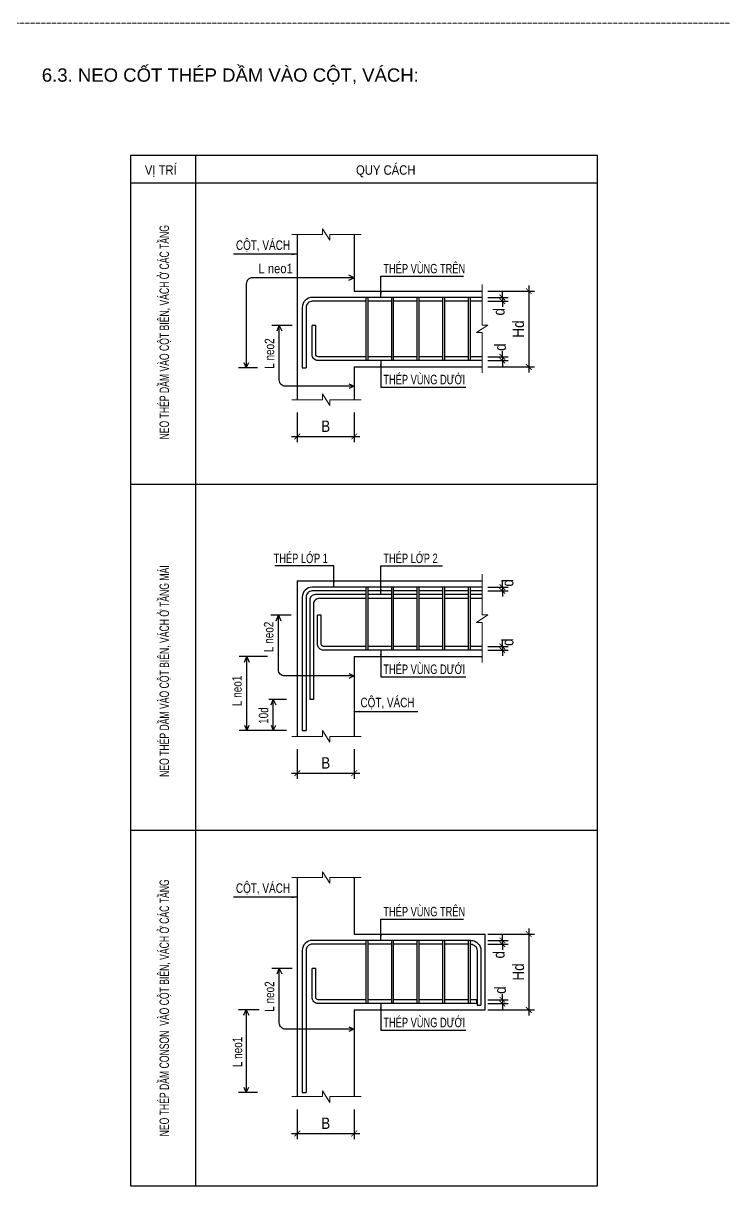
# Model space of a CAD drawing. Header units: millimetres. Extents: x 2163745 to 2518004, y -1043843 to -896215.
# Drawn here: x 2304698 to 2323329, y -969111 to -938454 of the extents above; entities that cross this region are included whole.
import ezdxf
from ezdxf.enums import TextEntityAlignment as Align

# ---------------------------------------------------------------- set-up
doc = ezdxf.new("R2010")
doc.units = ezdxf.units.MM
doc.header["$LTSCALE"] = 250
doc.header["$MEASUREMENT"] = 0
doc.linetypes.add('HIDDEN', pattern=[0.375, 0.25, -0.125])
doc.layers.get('0').update_dxf_attribs({"lineweight": 20})
doc.layers.get('DEFPOINTS').update_dxf_attribs({"color": 185, "lineweight": 20})
doc.layers.add('CDC.02.DIM', color=1, linetype='Continuous', lineweight=18)
for name, color, linetype in [('CDC.03.BORDER', 3, 'Continuous'), ('CDC.05.STEEL', 4, 'Continuous'), ('CDC.06.TEXT', 2, 'Continuous'), ('CDC.11.NOTE', 8, 'Continuous')]:
    doc.layers.add(name, color=color, linetype=linetype)
doc.styles.add('ARIAL', font='arial.ttf', dxfattribs={"width": 0.85})
doc.styles.add('vnsimplex', font='vnsimplex.shx', dxfattribs={"width": 0.65})
doc.dimstyles.new('DIM1-25', dxfattribs={"dimscale": 1.2, "dimtxt": 250, "dimasz": 125, "dimexe": 125, "dimexo": 0.06, "dimgap": 100, "dimtad": 1, "dimdec": 0, "dimzin": 0, "dimdsep": 46, "dimtxsty": 'vnsimplex', "dimblk": 'ARCHTICK', "dimcen": 100, "dimdle": 125, "dimclrd": 256, "dimclre": 1, "dimclrt": 2, "dimadec": 0, "dimazin": 0, "dimtfac": 1, "dimtdec": 0, "dimtix": 1, "dimtmove": 2, "dimatfit": 0, "dimfxl": 1, "dimtolj": 1, "dimtzin": 0, "dimarcsym": 0})

# ---------------------------------------------------------------- blocks, each defined once
blk = doc.blocks.new('_ARCHTICK')
at = {"color": 0, "linetype": 'ByBlock', "ltscale": 4, "const_width": 0.15}
blk.add_lwpolyline([(-0.5, -0.5), (0.5, 0.5)], dxfattribs=at)
blk = doc.blocks.new('*D56')
at = {"layer": 'CDC.02.DIM', "color": 1, "lineweight": -2, "transparency": 16777216}
for p, q in [((2316952, -953325), (2317482, -953325)), ((2316952, -953425), (2317482, -953425))]:
    blk.add_line(p, q, dxfattribs=at)
at = {"layer": 'CDC.02.DIM', "lineweight": -2, "transparency": 16777216}
for p, q in [((2317332, -953325), (2317332, -953175)), ((2317332, -953325), (2317332, -953425)), ((2317332, -953425), (2317332, -953575))]:
    blk.add_line(p, q, dxfattribs=at)
at = {"layer": 'DEFPOINTS', "color": 0, "transparency": 16777216}
for p in [(2316952, -953325), (2316952, -953425), (2317332, -953425)]:
    blk.add_point(p, dxfattribs=at)
at = {"layer": 'CDC.02.DIM', "lineweight": -2, "transparency": 16777216, "xscale": 149.9999999999999, "yscale": 149.9999999999999, "zscale": 149.9999999999999}
for p, rotation in [((2317332, -953325), 270), ((2317332, -953425), 90)]:
    blk.add_blockref('_ARCHTICK', p, dxfattribs=dict(at, rotation=rotation))
at = {"layer": 'CDC.02.DIM', "color": 2, "transparency": 16777216, "insert": (2317476, -953212), "char_height": 300, "attachment_point": 5, "rotation": 90, "style": 'ARIAL'}
blk.add_mtext('\\A1;d', dxfattribs=at)
blk = doc.blocks.new('*D57')
at = {"layer": 'CDC.02.DIM', "color": 1, "lineweight": -2, "transparency": 16777216}
for p, q in [((2316952, -954889), (2317482, -954889)), ((2316952, -954989), (2317482, -954989))]:
    blk.add_line(p, q, dxfattribs=at)
at = {"layer": 'CDC.02.DIM', "lineweight": -2, "transparency": 16777216}
for p, q in [((2317332, -954889), (2317332, -954739)), ((2317332, -954889), (2317332, -954989)), ((2317332, -954989), (2317332, -955139))]:
    blk.add_line(p, q, dxfattribs=at)
at = {"layer": 'DEFPOINTS', "color": 0, "transparency": 16777216}
for p in [(2316952, -954889), (2316952, -954989), (2317332, -954989)]:
    blk.add_point(p, dxfattribs=at)
at = {"layer": 'CDC.02.DIM', "lineweight": -2, "transparency": 16777216, "xscale": 149.9999999999999, "yscale": 149.9999999999999, "zscale": 149.9999999999999}
for p, rotation in [((2317332, -954889), 270), ((2317332, -954989), 90)]:
    blk.add_blockref('_ARCHTICK', p, dxfattribs=dict(at, rotation=rotation))
at = {"layer": 'CDC.02.DIM', "color": 2, "transparency": 16777216, "insert": (2317476, -954776), "char_height": 300, "attachment_point": 5, "rotation": 90, "style": 'ARIAL'}
blk.add_mtext('\\A1;d', dxfattribs=at)
blk = doc.blocks.new('*D58')
at = {"layer": 'CDC.02.DIM', "color": 1, "lineweight": -2, "transparency": 16777216}
for p, q in [((2316952, -945685), (2317482, -945685)), ((2316952, -945785), (2317482, -945785))]:
    blk.add_line(p, q, dxfattribs=at)
at = {"layer": 'CDC.02.DIM', "lineweight": -2, "transparency": 16777216}
for p, q in [((2317332, -945685), (2317332, -945535)), ((2317332, -945685), (2317332, -945785)), ((2317332, -945785), (2317332, -945935))]:
    blk.add_line(p, q, dxfattribs=at)
at = {"layer": 'DEFPOINTS', "color": 0, "transparency": 16777216}
for p in [(2316952, -945685), (2316952, -945785), (2317332, -945785)]:
    blk.add_point(p, dxfattribs=at)
at = {"layer": 'CDC.02.DIM', "lineweight": -2, "transparency": 16777216, "xscale": 149.9999999999999, "yscale": 149.9999999999999, "zscale": 149.9999999999999}
for p, rotation in [((2317332, -945685), 270), ((2317332, -945785), 90)]:
    blk.add_blockref('_ARCHTICK', p, dxfattribs=dict(at, rotation=rotation))
at = {"layer": 'CDC.02.DIM', "color": 2, "transparency": 16777216, "insert": (2317243, -946063), "char_height": 300, "attachment_point": 5, "rotation": 90, "style": 'ARIAL'}
blk.add_mtext('\\A1;d', dxfattribs=at)
blk = doc.blocks.new('*D59')
at = {"layer": 'CDC.02.DIM', "color": 1, "lineweight": -2, "transparency": 16777216}
for p, q in [((2316952, -947249), (2317482, -947249)), ((2316952, -947349), (2317482, -947349))]:
    blk.add_line(p, q, dxfattribs=at)
at = {"layer": 'CDC.02.DIM', "lineweight": -2, "transparency": 16777216}
for p, q in [((2317332, -947249), (2317332, -947099)), ((2317332, -947249), (2317332, -947349)), ((2317332, -947349), (2317332, -947499))]:
    blk.add_line(p, q, dxfattribs=at)
at = {"layer": 'DEFPOINTS', "color": 0, "transparency": 16777216}
for p in [(2316952, -947249), (2316952, -947349), (2317332, -947349)]:
    blk.add_point(p, dxfattribs=at)
at = {"layer": 'CDC.02.DIM', "lineweight": -2, "transparency": 16777216, "xscale": 149.9999999999999, "yscale": 149.9999999999999, "zscale": 149.9999999999999}
for p, rotation in [((2317332, -947249), 270), ((2317332, -947349), 90)]:
    blk.add_blockref('_ARCHTICK', p, dxfattribs=dict(at, rotation=rotation))
at = {"layer": 'CDC.02.DIM', "color": 2, "transparency": 16777216, "insert": (2317278, -946996), "char_height": 300, "attachment_point": 5, "rotation": 90, "style": 'ARIAL'}
blk.add_mtext('\\A1;d', dxfattribs=at)
blk = doc.blocks.new('*D60')
at = {"layer": 'CDC.02.DIM', "lineweight": -2, "transparency": 16777216}
blk.add_line((2318028, -945366), (2318028, -947667), dxfattribs=at)
at = {"layer": 'CDC.02.DIM', "color": 1, "lineweight": -2, "transparency": 16777216}
for p, q in [((2316952, -945516), (2318178, -945516)), ((2316952, -947517), (2318178, -947517))]:
    blk.add_line(p, q, dxfattribs=at)
at = {"layer": 'DEFPOINTS', "color": 0, "transparency": 16777216}
for p in [(2316952, -945516), (2316952, -947517), (2318028, -947517)]:
    blk.add_point(p, dxfattribs=at)
at = {"layer": 'CDC.02.DIM', "lineweight": -2, "transparency": 16777216, "xscale": 149.9999999999999, "yscale": 149.9999999999999, "zscale": 149.9999999999999}
for p, rotation in [((2318028, -945516), 90), ((2318028, -947517), 270)]:
    blk.add_blockref('_ARCHTICK', p, dxfattribs=dict(at, rotation=rotation))
at = {"layer": 'CDC.02.DIM', "color": 2, "transparency": 16777216, "insert": (2317755, -946517), "char_height": 300, "attachment_point": 5, "rotation": 90, "style": 'ARIAL'}
blk.add_mtext('\\A1;H{\\f.VnArial|b0|i0|c0|p34;d}', dxfattribs=at)
blk = doc.blocks.new('*D61')
at = {"layer": 'CDC.02.DIM', "color": 1, "lineweight": -2, "transparency": 16777216}
for p, q in [((2311924, -948721), (2311924, -949501)), ((2313424, -948721), (2313424, -949501))]:
    blk.add_line(p, q, dxfattribs=at)
at = {"layer": 'CDC.02.DIM', "lineweight": -2, "transparency": 16777216}
blk.add_line((2311774, -949351), (2313574, -949351), dxfattribs=at)
at = {"layer": 'DEFPOINTS', "color": 0, "transparency": 16777216}
for p in [(2311924, -948721), (2313424, -948721), (2313424, -949351)]:
    blk.add_point(p, dxfattribs=at)
at = {"layer": 'CDC.02.DIM', "lineweight": -2, "transparency": 16777216, "xscale": 149.9999999999999, "yscale": 149.9999999999999, "zscale": 149.9999999999999, "rotation": 180}
blk.add_blockref('_ARCHTICK', (2311924, -949351), dxfattribs=at)
at = {"layer": 'CDC.02.DIM', "lineweight": -2, "transparency": 16777216, "xscale": 149.9999999999999, "yscale": 149.9999999999999, "zscale": 149.9999999999999}
blk.add_blockref('_ARCHTICK', (2313424, -949351), dxfattribs=at)
at = {"layer": 'CDC.02.DIM', "color": 2, "transparency": 16777216, "insert": (2312674, -949081), "char_height": 300, "attachment_point": 5, "style": 'ARIAL'}
blk.add_mtext('\\A1;B ', dxfattribs=at)
blk = doc.blocks.new('*D62')
at = {"layer": 'CDC.02.DIM', "color": 1, "lineweight": -2, "transparency": 16777216}
for p, q in [((2311924, -957600), (2311924, -958380)), ((2313424, -957600), (2313424, -958380))]:
    blk.add_line(p, q, dxfattribs=at)
at = {"layer": 'CDC.02.DIM', "lineweight": -2, "transparency": 16777216}
blk.add_line((2311774, -958230), (2313574, -958230), dxfattribs=at)
at = {"layer": 'DEFPOINTS', "color": 0, "transparency": 16777216}
for p in [(2311924, -957600), (2313424, -957600), (2313424, -958230)]:
    blk.add_point(p, dxfattribs=at)
at = {"layer": 'CDC.02.DIM', "lineweight": -2, "transparency": 16777216, "xscale": 149.9999999999999, "yscale": 149.9999999999999, "zscale": 149.9999999999999, "rotation": 180}
blk.add_blockref('_ARCHTICK', (2311924, -958230), dxfattribs=at)
at = {"layer": 'CDC.02.DIM', "lineweight": -2, "transparency": 16777216, "xscale": 149.9999999999999, "yscale": 149.9999999999999, "zscale": 149.9999999999999}
blk.add_blockref('_ARCHTICK', (2313424, -958230), dxfattribs=at)
at = {"layer": 'CDC.02.DIM', "color": 2, "transparency": 16777216, "insert": (2312674, -957960), "char_height": 300, "attachment_point": 5, "style": 'ARIAL'}
blk.add_mtext('\\A1;B ', dxfattribs=at)
blk = doc.blocks.new('*D91')
at = {"layer": 'CDC.02.DIM', "color": 1, "lineweight": -2, "transparency": 16777216}
for p, q in [((2316952, -962641), (2317482, -962641)), ((2316952, -962741), (2317482, -962741))]:
    blk.add_line(p, q, dxfattribs=at)
at = {"layer": 'CDC.02.DIM', "lineweight": -2, "transparency": 16777216}
for p, q in [((2317332, -962641), (2317332, -962491)), ((2317332, -962641), (2317332, -962741)), ((2317332, -962741), (2317332, -962891))]:
    blk.add_line(p, q, dxfattribs=at)
at = {"layer": 'DEFPOINTS', "color": 0, "transparency": 16777216}
for p in [(2316952, -962641), (2316952, -962741), (2317332, -962741)]:
    blk.add_point(p, dxfattribs=at)
at = {"layer": 'CDC.02.DIM', "lineweight": -2, "transparency": 16777216, "xscale": 149.9999999999999, "yscale": 149.9999999999999, "zscale": 149.9999999999999}
for p, rotation in [((2317332, -962641), 270), ((2317332, -962741), 90)]:
    blk.add_blockref('_ARCHTICK', p, dxfattribs=dict(at, rotation=rotation))
at = {"layer": 'CDC.02.DIM', "color": 2, "transparency": 16777216, "insert": (2317243, -963019), "char_height": 300, "attachment_point": 5, "rotation": 90, "style": 'ARIAL'}
blk.add_mtext('\\A1;d', dxfattribs=at)
blk = doc.blocks.new('*D92')
at = {"layer": 'CDC.02.DIM', "lineweight": -2, "transparency": 16777216}
for p, q in [((2317332, -964205), (2317332, -964055)), ((2317332, -964205), (2317332, -964305)), ((2317332, -964305), (2317332, -964455))]:
    blk.add_line(p, q, dxfattribs=at)
at = {"layer": 'CDC.02.DIM', "color": 1, "lineweight": -2, "transparency": 16777216}
for p, q in [((2316952, -964205), (2317482, -964205)), ((2316952, -964305), (2317482, -964305))]:
    blk.add_line(p, q, dxfattribs=at)
at = {"layer": 'DEFPOINTS', "color": 0, "transparency": 16777216}
for p in [(2316952, -964205), (2316952, -964305), (2317332, -964305)]:
    blk.add_point(p, dxfattribs=at)
at = {"layer": 'CDC.02.DIM', "lineweight": -2, "transparency": 16777216, "xscale": 149.9999999999999, "yscale": 149.9999999999999, "zscale": 149.9999999999999}
for p, rotation in [((2317332, -964205), 270), ((2317332, -964305), 90)]:
    blk.add_blockref('_ARCHTICK', p, dxfattribs=dict(at, rotation=rotation))
at = {"layer": 'CDC.02.DIM', "color": 2, "transparency": 16777216, "insert": (2317278, -963952), "char_height": 300, "attachment_point": 5, "rotation": 90, "style": 'ARIAL'}
blk.add_mtext('\\A1;d', dxfattribs=at)
blk = doc.blocks.new('*D93')
at = {"layer": 'CDC.02.DIM', "lineweight": -2, "transparency": 16777216}
blk.add_line((2318028, -962323), (2318028, -964624), dxfattribs=at)
at = {"layer": 'CDC.02.DIM', "color": 1, "lineweight": -2, "transparency": 16777216}
for p, q in [((2316952, -962473), (2318178, -962473)), ((2316952, -964474), (2318178, -964474))]:
    blk.add_line(p, q, dxfattribs=at)
at = {"layer": 'DEFPOINTS', "color": 0, "transparency": 16777216}
for p in [(2316952, -962473), (2316952, -964474), (2318028, -964474)]:
    blk.add_point(p, dxfattribs=at)
at = {"layer": 'CDC.02.DIM', "lineweight": -2, "transparency": 16777216, "xscale": 149.9999999999999, "yscale": 149.9999999999999, "zscale": 149.9999999999999}
for p, rotation in [((2318028, -962473), 90), ((2318028, -964474), 270)]:
    blk.add_blockref('_ARCHTICK', p, dxfattribs=dict(at, rotation=rotation))
at = {"layer": 'CDC.02.DIM', "color": 2, "transparency": 16777216, "insert": (2317755, -963473), "char_height": 300, "attachment_point": 5, "rotation": 90, "style": 'ARIAL'}
blk.add_mtext('\\A1;H{\\f.VnArial|b0|i0|c0|p34;d}', dxfattribs=at)
blk = doc.blocks.new('*D94')
at = {"layer": 'CDC.02.DIM', "color": 1, "lineweight": -2, "transparency": 16777216}
for p, q in [((2311924, -967102), (2311924, -967883)), ((2313424, -967102), (2313424, -967883))]:
    blk.add_line(p, q, dxfattribs=at)
at = {"layer": 'CDC.02.DIM', "lineweight": -2, "transparency": 16777216}
blk.add_line((2311774, -967733), (2313574, -967733), dxfattribs=at)
at = {"layer": 'DEFPOINTS', "color": 0, "transparency": 16777216}
for p in [(2311924, -967102), (2313424, -967102), (2313424, -967733)]:
    blk.add_point(p, dxfattribs=at)
at = {"layer": 'CDC.02.DIM', "lineweight": -2, "transparency": 16777216, "xscale": 149.9999999999999, "yscale": 149.9999999999999, "zscale": 149.9999999999999, "rotation": 180}
blk.add_blockref('_ARCHTICK', (2311924, -967733), dxfattribs=at)
at = {"layer": 'CDC.02.DIM', "lineweight": -2, "transparency": 16777216, "xscale": 149.9999999999999, "yscale": 149.9999999999999, "zscale": 149.9999999999999}
blk.add_blockref('_ARCHTICK', (2313424, -967733), dxfattribs=at)
at = {"layer": 'CDC.02.DIM', "color": 2, "transparency": 16777216, "insert": (2312674, -967463), "char_height": 300, "attachment_point": 5, "style": 'ARIAL'}
blk.add_mtext('\\A1;B ', dxfattribs=at)

msp = doc.modelspace()

# ---------------------------------------------------------------- linework, layer by layer
at = {"layer": 'CDC.02.DIM'}
for points in [[(2311777, -944025.3), (2312586.2, -944025.3), (2312586.2, -943875.2), (2312786.3, -944175.4), (2312786.3, -944025.3), (2313606.8, -944025.3)], [(2316796.4, -945343.6), (2316796.4, -946413.5), (2316946.5, -946413.5), (2316646.4, -946613.6), (2316796.4, -946613.6), (2316796.4, -947675.5)], [(2311777, -948380.9), (2312586.2, -948380.9), (2312586.2, -948230.8), (2312786.3, -948530.9), (2312786.3, -948380.9), (2313606.8, -948380.9)], [(2316796.4, -952983.5), (2316796.4, -954053.4), (2316946.5, -954053.4), (2316646.4, -954253.5), (2316796.4, -954253.5), (2316796.4, -955315.4)], [(2311777, -957259.6), (2312586.2, -957259.6), (2312586.2, -957109.5), (2312786.3, -957409.7), (2312786.3, -957259.6), (2313606.8, -957259.6)], [(2311777, -960981.5), (2312586.2, -960981.5), (2312586.2, -960831.4), (2312786.3, -961131.6), (2312786.3, -960981.5), (2313606.8, -960981.5)], [(2311777, -966762), (2312586.2, -966762), (2312586.2, -966611.9), (2312786.3, -966912.1), (2312786.3, -966762), (2313606.8, -966762)]]:
    msp.add_lwpolyline(points, dxfattribs=at)
at = {"layer": 'CDC.03.BORDER'}
for p, q in [((2311923.6, -944025.3), (2311923.6, -948380.9)), ((2313423.5, -944025.3), (2313423.5, -945516.5)), ((2313423.5, -945516.5), (2316796.4, -945516.5)), ((2313423.5, -947517.5), (2316796.4, -947517.5)), ((2313423.5, -947517.5), (2313423.5, -948380.9)), ((2311923.6, -953156.3), (2311923.6, -957259.6)), ((2311923.6, -953156.3), (2316796.4, -953156.3)), ((2313423.5, -955157.3), (2316796.4, -955157.3)), ((2313423.5, -955157.3), (2313423.5, -957259.6)), ((2311923.6, -960981.5), (2311923.6, -966762)), ((2313423.5, -960981.5), (2313423.5, -962472.7)), ((2313423.5, -962472.7), (2316881.4, -962472.7)), ((2316881.4, -964473.7), (2316881.4, -962472.7)), ((2313423.5, -964473.7), (2316881.4, -964473.7)), ((2313423.5, -964473.7), (2313423.5, -966762))]:
    msp.add_line(p, q, dxfattribs=at)
at = {"layer": 'CDC.05.STEEL'}
for p, q in [((2313730.9, -945685.1), (2313730.9, -947348.7)), ((2313780.9, -945685.1), (2313780.9, -947348.7)), ((2314405.9, -945685.1), (2314405.9, -947348.7)), ((2314455.9, -945685.1), (2314455.9, -947348.7)), ((2315081, -945685.1), (2315081, -947348.7)), ((2315131, -945685.1), (2315131, -947348.7)), ((2315756, -945685.1), (2315756, -947348.7)), ((2315806, -945685.1), (2315806, -947348.7)), ((2316431, -945685.1), (2316431, -947348.7)), ((2316481, -945685.1), (2316481, -947348.7)), ((2312412.6, -946427.6), (2312312.6, -946427.6)), ((2312055.4, -947544.2), (2312155.4, -947544.2)), ((2313730.9, -953325), (2313730.9, -954988.5)), ((2313780.9, -953325), (2313780.9, -954988.5)), ((2314405.9, -953325), (2314405.9, -954988.5)), ((2314455.9, -953325), (2314455.9, -954988.5)), ((2315081, -953325), (2315081, -954988.5)), ((2315131, -953325), (2315131, -954988.5)), ((2315756, -953325), (2315756, -954988.5)), ((2315806, -953325), (2315806, -954988.5)), ((2316431, -953325), (2316431, -954988.5)), ((2316481, -953325), (2316481, -954988.5)), ((2312558.3, -954067.5), (2312458.3, -954067.5)), ((2312351.8, -956285.8), (2312251.8, -956285.8)), ((2312055.4, -957104.4), (2312155.4, -957104.4)), ((2313730.9, -962641.3), (2313730.9, -964304.9)), ((2313780.9, -962641.3), (2313780.9, -964304.9)), ((2314405.9, -962641.3), (2314405.9, -964304.9)), ((2314455.9, -962641.3), (2314455.9, -964304.9)), ((2315081, -962641.3), (2315081, -964304.9)), ((2315131, -962641.3), (2315131, -964304.9)), ((2315756, -962641.3), (2315756, -964304.9)), ((2315806, -962641.3), (2315806, -964304.9)), ((2316431, -962641.3), (2316431, -964304.9)), ((2316481, -962641.3), (2316481, -964304.9)), ((2312412.6, -963383.8), (2312312.6, -963383.8)), ((2316647.3, -964204.9), (2316647.3, -964304.9)), ((2316665.3, -964350.3), (2316765.3, -964350.3)), ((2312055.4, -966650.5), (2312155.4, -966650.5))]:
    msp.add_line(p, q, dxfattribs=at)
for points in [[(2316796.4, -945685.1), (2312319, -945685.1, 0.4142136), (2312055.4, -945948.8), (2312055.4, -947544.2)], [(2313730.9, -945785.1), (2312319, -945785.1, 0.4142136), (2312155.4, -945948.8), (2312155.4, -947544.2)], [(2316796.4, -947348.7), (2312476.2, -947348.7, -0.4142136), (2312312.6, -947185), (2312312.6, -946427.6)], [(2313730.9, -947248.7), (2312476.2, -947248.7, -0.4142136), (2312412.6, -947185), (2312412.6, -946427.6)], [(2316796.4, -953325), (2312319, -953325, 0.4142136), (2312055.4, -953588.6), (2312055.4, -957104.4)], [(2313730.9, -953425), (2312319, -953425, 0.4142136), (2312155.4, -953588.6), (2312155.4, -957104.4)], [(2313730.9, -953521.3), (2312401.8, -953521.3, 0.4142136), (2312251.8, -953671.3), (2312251.8, -956285.8)], [(2313730.9, -953621.3), (2312501.8, -953621.3, 0.4142136), (2312351.8, -953771.3), (2312351.8, -956285.8)], [(2316796.4, -954988.5), (2312621.9, -954988.5, -0.4142136), (2312458.3, -954824.9), (2312458.3, -954067.5)], [(2313730.9, -954888.5), (2312621.9, -954888.5, -0.4142136), (2312558.3, -954824.9), (2312558.3, -954067.5)], [(2316501.7, -962641.3), (2312319, -962641.3, 0.4142136), (2312055.4, -962905), (2312055.4, -966650.5)], [(2316501.7, -962641.3, -0.4142136), (2316765.3, -962905), (2316765.3, -964350.3)], [(2313730.9, -962741.3), (2312319, -962741.3, 0.4142136), (2312155.4, -962905), (2312155.4, -966650.5)], [(2316481, -962741.3), (2316501.7, -962741.3, -0.4142136), (2316665.3, -962905), (2316665.3, -964350.3)], [(2316647.3, -964304.9), (2312476.2, -964304.9, -0.4142136), (2312312.6, -964141.2), (2312312.6, -963383.8)], [(2313730.9, -964204.9), (2312476.2, -964204.9, -0.4142136), (2312412.6, -964141.2), (2312412.6, -963383.8)]]:
    msp.add_lwpolyline(points, format="xyb", dxfattribs=at)
for points in [[(2314405.9, -945785.1), (2313780.9, -945785.1)], [(2315081, -945785.1), (2314455.9, -945785.1)], [(2315756, -945785.1), (2315131, -945785.1)], [(2316431, -945785.1), (2315806, -945785.1)], [(2316796.4, -945785.1), (2316481, -945785.1)], [(2314405.9, -947248.7), (2313780.9, -947248.7)], [(2315081, -947248.7), (2314455.9, -947248.7)], [(2315756, -947248.7), (2315131, -947248.7)], [(2316431, -947248.7), (2315806, -947248.7)], [(2316796.4, -947248.7), (2316481, -947248.7)], [(2314405.9, -953425), (2313780.9, -953425)], [(2315081, -953425), (2314455.9, -953425)], [(2315756, -953425), (2315131, -953425)], [(2316431, -953425), (2315806, -953425)], [(2316796.4, -953425), (2316481, -953425)], [(2314405.9, -953521.3), (2313780.9, -953521.3)], [(2314405.9, -953621.3), (2313780.9, -953621.3)], [(2315081, -953521.3), (2314455.9, -953521.3)], [(2315081, -953621.3), (2314455.9, -953621.3)], [(2315756, -953521.3), (2315131, -953521.3)], [(2315756, -953621.3), (2315131, -953621.3)], [(2316431, -953521.3), (2315806, -953521.3)], [(2316431, -953621.3), (2315806, -953621.3)], [(2316796.4, -953521.3), (2316481, -953521.3)], [(2316796.4, -953621.3), (2316481, -953621.3)], [(2314405.9, -954888.5), (2313780.9, -954888.5)], [(2315081, -954888.5), (2314455.9, -954888.5)], [(2315756, -954888.5), (2315131, -954888.5)], [(2316431, -954888.5), (2315806, -954888.5)], [(2316796.4, -954888.5), (2316481, -954888.5)], [(2314405.9, -962741.3), (2313780.9, -962741.3)], [(2315081, -962741.3), (2314455.9, -962741.3)], [(2315756, -962741.3), (2315131, -962741.3)], [(2316431, -962741.3), (2315806, -962741.3)], [(2314405.9, -964204.9), (2313780.9, -964204.9)], [(2315081, -964204.9), (2314455.9, -964204.9)], [(2315756, -964204.9), (2315131, -964204.9)], [(2316431, -964204.9), (2315806, -964204.9)], [(2316647.3, -964204.9), (2316481, -964204.9)]]:
    msp.add_lwpolyline(points, dxfattribs=at)
at = {"layer": 'CDC.11.NOTE'}
for p, q in [((2309242.9, -941945.6), (2309242.9, -959734.4)), ((2307526, -942665.2), (2319840.8, -942665.2)), ((2313423.5, -944901.1), (2313423.5, -945439.3)), ((2311787, -946427.6), (2311248.8, -946427.6)), ((2310871.8, -947544.2), (2310377.8, -947544.2)), ((2307526, -950613.3), (2319840.8, -950613.3)), ((2311766.3, -954067.5), (2311228.1, -954067.5)), ((2311141.6, -955157.3), (2310391.8, -955157.3)), ((2310592.2, -957104.4), (2310592.2, -955157.3)), ((2311641.6, -956285.8), (2311172.4, -956285.8)), ((2311292.2, -957104.4), (2311292.2, -956285.8)), ((2311641.6, -957104.4), (2310391.8, -957104.4)), ((2309242.9, -959734.4), (2309242.9, -969111.3)), ((2311787, -963383.8), (2311248.8, -963383.8)), ((2310916, -964473.7), (2310377.8, -964473.7)), ((2310871.8, -966650.5), (2310377.8, -966650.5))]:
    msp.add_line(p, q, dxfattribs=at)
msp.add_lwpolyline([(2307526, -959734.4), (2319840.8, -959734.4), (2319840.8, -941945.6), (2307526, -941945.6)], close=True, dxfattribs=at)
for points in [[(2313423.5, -945165.4), (2310741.8, -945165.4, 0.4142136), (2310578.2, -945329.1), (2310578.2, -947544.2)], [(2313423.5, -948025), (2311612.8, -948025, -0.4142136), (2311449.2, -947861.3), (2311449.2, -946427.6)], [(2313423.5, -955664.8), (2311592.1, -955664.8, -0.4142136), (2311428.5, -955501.2), (2311428.5, -954067.5)], [(2313423.5, -964981.2), (2311612.8, -964981.2, -0.4142136), (2311449.2, -964817.5), (2311449.2, -963383.8)]]:
    msp.add_lwpolyline(points, format="xyb", dxfattribs=at)
for points in [[(2313281.6, -945224.8), (2313423.5, -945165.4), (2313281.6, -945100.3)], [(2311389.8, -946569.6), (2311449.2, -946427.6), (2311514.3, -946569.6)], [(2310518.8, -947402.3), (2310578.2, -947544.2), (2310643.3, -947402.3)], [(2313281.6, -947965.6), (2313423.5, -948025), (2313281.6, -948090.1)], [(2311369.2, -954209.4), (2311428.5, -954067.5), (2311493.6, -954209.4)], [(2310532.9, -955299.2), (2310592.2, -955157.3), (2310657.3, -955299.2)], [(2313281.6, -955605.5), (2313423.5, -955664.8), (2313281.6, -955729.9)], [(2311232.9, -956427.8), (2311292.2, -956285.8), (2311357.3, -956427.8)], [(2310532.9, -956962.5), (2310592.2, -957104.4), (2310657.3, -956962.5)], [(2311232.9, -956962.5), (2311292.2, -957104.4), (2311357.3, -956962.5)], [(2307526, -959734.4), (2307526, -969111.3), (2319840.8, -969111.3), (2319840.8, -959734.4)], [(2311389.8, -963525.8), (2311449.2, -963383.8), (2311514.3, -963525.8)], [(2310518.8, -964615.6), (2310578.2, -964473.7), (2310643.3, -964615.6)], [(2310578.2, -964473.7), (2310578.2, -966650.5)], [(2313281.6, -964921.8), (2313423.5, -964981.2), (2313281.6, -965046.3)], [(2310518.8, -966508.6), (2310578.2, -966650.5), (2310643.3, -966508.6)]]:
    msp.add_lwpolyline(points, dxfattribs=at)
at = {"layer": 'DEFPOINTS', "linetype": 'HIDDEN', "ltscale": 0.1}
msp.add_line((2304183.6, -938453.6), (2323328.6, -938453.6), dxfattribs=at)

# ---------------------------------------------------------------- texts
at = {"layer": 'CDC.06.TEXT', "color": 4, "style": 'ARIAL'}
msp.add_text('6.3. NEO CỐT THÉP DẦM VÀO CỘT, VÁCH:', height=350, dxfattribs=at).set_placement((2305187.4, -939819.9), align=Align.MIDDLE_LEFT)
at = {"layer": 'CDC.06.TEXT', "style": 'ARIAL'}
for s, width, p in [('VỊ TRÍ', 0.85, (2307904, -942449.7, 0.3)), ('QUY CÁCH', 0.85, (2313473.7, -942449.7, 0.3)), ('CỘT, VÁCH', 0.75, (2310306.6, -944431.1)), ('L neo1', 0.85, (2310898.6, -945046.7)), ('THÉP VÙNG TRÊN', 0.7, (2314194.3, -945049.9)), ('THÉP VÙNG DƯỚI', 0.7, (2314194.3, -947974.9)), ('THÉP LỚP 1', 0.7, (2311299.5, -952689.8)), ('THÉP LỚP 2', 0.7, (2314194.3, -952689.8)), ('THÉP VÙNG DƯỚI', 0.7, (2314194.3, -955614.7)), ('CỘT, VÁCH', 0.75, (2313590.6, -956492.6)), ('CỘT, VÁCH', 0.75, (2310306.6, -961387.3)), ('THÉP VÙNG TRÊN', 0.7, (2314194.3, -962006.1)), ('THÉP VÙNG DƯỚI', 0.7, (2314194.3, -964931.1))]:
    msp.add_text(s, height=250, dxfattribs=dict(at, width=width)).set_placement(p)
for s, width, p in [('NEO THÉP DẦM VÀO CỘT BIÊN, VÁCH Ở CÁC TẦNG', 0.65, (2308541.7, -949430.2, -0.3)), ('L neo2', 0.75, (2311315.3, -947565.6)), ('NEO THÉP DẦM VÀO CỘT BIÊN, VÁCH Ở TẦNG MÁI', 0.65, (2308541.7, -958329, -0.3)), ('L neo2', 0.75, (2311294.6, -955036.4)), ('L neo1', 0.75, (2310458.3, -956460.7)), ('10d', 0.75, (2311158.3, -956930.8)), ('NEO THÉP DẦM CONSON  VÀO CỘT BIÊN, VÁCH Ở CÁC TẦNG', 0.65, (2308541.7, -967808.3, -0.3)), ('L neo2', 0.75, (2311315.3, -964521.8)), ('L neo1', 0.75, (2310471.5, -965983.2))]:
    msp.add_text(s, height=250, rotation=90, dxfattribs=dict(at, width=width)).set_placement(p)

# ---------------------------------------------------------------- dimensions: what is measured, and where the dimension line sits
at = {"layer": 'CDC.02.DIM'}
for p1, p2, distance, text, picture, middle in [((2316951.6, -945516.5), (2316951.6, -947517.5), 1076.2, 'H{\\f.VnArial|b0|i0|c0|p34;d}', '*D60', (2317755.4, -946517)), ((2311923.6, -948721), (2313423.5, -948721), -630.4, 'B ', '*D61', (2312673.5, -949081.4)), ((2311923.6, -957599.8), (2313423.5, -957599.8), -630.4, 'B ', '*D62', (2312673.5, -957960.2)), ((2316951.6, -962472.7), (2316951.6, -964473.7), 1076.2, 'H{\\f.VnArial|b0|i0|c0|p34;d}', '*D93', (2317755.4, -963473.2)), ((2311923.6, -967102.2), (2313423.5, -967102.2), -630.4, 'B ', '*D94', (2312673.5, -967462.6))]:
    dim = msp.add_aligned_dim(p1=p1, p2=p2, distance=distance, text=text, dimstyle='DIM1-25', override={"dimtxsty": 'ARIAL'}, dxfattribs=at)
    dim.commit()
    dim.dimension.update_dxf_attribs({"geometry": picture, "text_midpoint": middle})
for base, p1, p2, picture, middle in [((2317331.5, -945785.1), (2316951.5, -945685.1), (2316951.5, -945785.1), '*D58', (2317242.8, -946063.1)), ((2317331.5, -947348.7), (2316951.5, -947248.7), (2316951.5, -947348.7), '*D59', (2317278, -946995.8)), ((2317331.5, -953425), (2316951.5, -953325), (2316951.5, -953425), '*D56', (2317476.5, -953212.2)), ((2317331.5, -954988.5), (2316951.5, -954888.5), (2316951.5, -954988.5), '*D57', (2317476.5, -954775.8)), ((2317331.5, -962741.3), (2316951.5, -962641.3), (2316951.5, -962741.3), '*D91', (2317242.8, -963019.3)), ((2317331.5, -964304.9), (2316951.5, -964204.9), (2316951.5, -964304.9), '*D92', (2317278, -963952))]:
    dim = msp.add_linear_dim(base=base, p1=p1, p2=p2, angle=270, text='d', dimstyle='DIM1-25', override={"dimtxsty": 'ARIAL'}, dxfattribs=at)
    dim.commit()
    dim.dimension.update_dxf_attribs({"geometry": picture, "text_midpoint": middle, "dimtype": 160})

# ---------------------------------------------------------------- leaders
at = {"layer": 'CDC.11.NOTE'}
for points in [[(2311923.6, -944546.7), (2310240, -944546.7)], [(2314128.1, -945685.1), (2314128.1, -945126.7), (2316308.2, -945126.7)], [(2314128.1, -947336.5), (2314128.1, -948051.7), (2316366.6, -948051.7)], [(2312884.9, -953325), (2312884.9, -952766.5), (2311331, -952766.5)], [(2314128.1, -953521.3), (2314128.1, -952766.5), (2315756.2, -952766.5)], [(2314128.1, -954976.3), (2314128.1, -955691.5), (2316366.6, -955691.5)], [(2313423.5, -956608.2), (2315107.1, -956608.2)], [(2311923.6, -961502.9), (2310240, -961502.9)], [(2314128.1, -962641.3), (2314128.1, -962082.9), (2316308.2, -962082.9)], [(2314128.1, -964292.7), (2314128.1, -965007.9), (2316366.6, -965007.9)]]:
    msp.add_leader(points, dimstyle='DIM1-25', override={"dimtxsty": 'ARIAL'}, dxfattribs=at)

doc.saveas('drawing.dxf')
